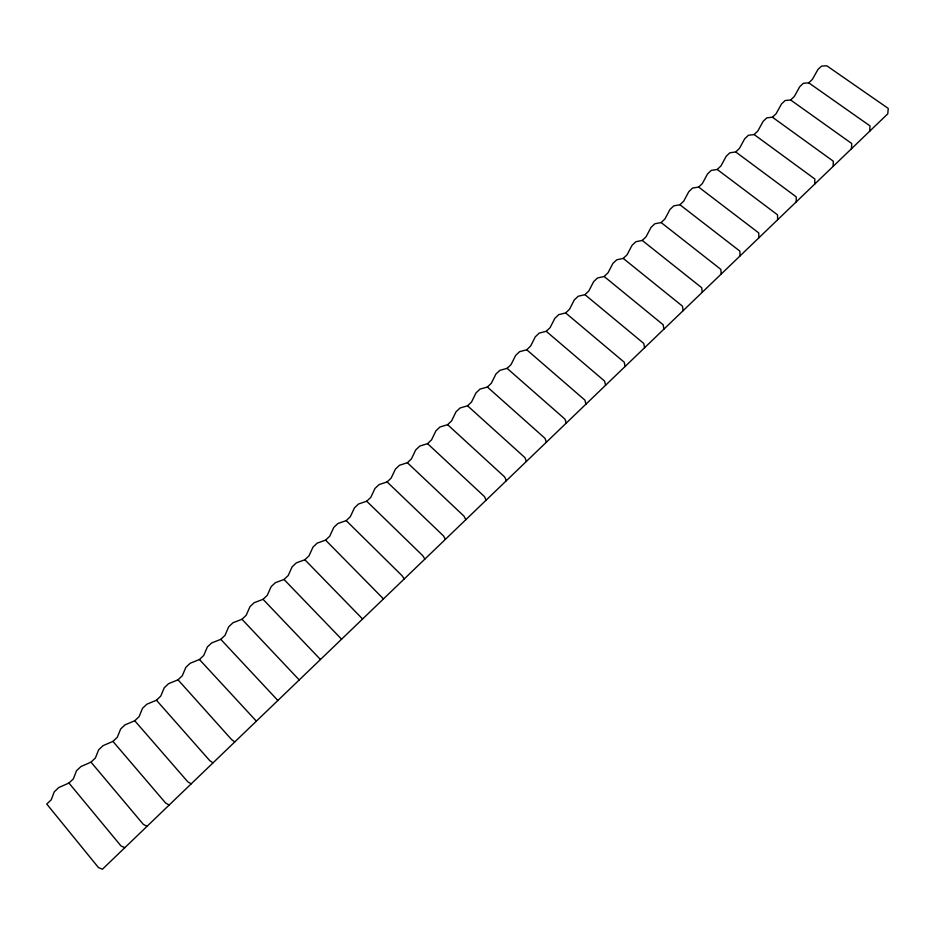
<?xml version="1.0" encoding="UTF-8"?>
<svg xmlns="http://www.w3.org/2000/svg" width="935" height="935" viewBox="0 0 935 935"><rect width="100%" height="100%" fill="white"/><g stroke="black" fill="none" stroke-linecap="round" stroke-linejoin="round"><path stroke-width="1.4" d="M796.223 201.878L796.234 196.876L735.728 151.961L729.896 152.779L726.191 156.285L720.932 165.963L717.227 169.469L711.29 170.38L707.55 173.91L702.36 183.54L698.632 187.07L692.578 188.075L688.826 191.628L683.684 201.212L679.932 204.765L673.773 205.864L669.998 209.44L664.902 218.989L661.138 222.553L654.862 223.745L651.064 227.345L646.027 236.847L642.24 240.435L635.847 241.733L632.037 245.344L627.058 254.811L623.248 258.411L616.738 259.813L612.892 263.436L607.972 272.868L604.15 276.491L597.512 277.987L593.655 281.634L588.793 291.019L584.948 294.665L578.192 296.255L574.312 299.925L569.508 309.275L565.64 312.933L558.768 314.627L554.864 318.321L550.119 327.624L546.227 331.306L539.238 333.105L535.311 336.81L530.624 346.067L526.721 349.772L519.603 351.677L515.652 355.405L511.036 364.627L507.097 368.343L499.851 370.353L495.889 374.105L491.331 383.268L487.369 387.02L479.994 389.135L476.02 392.899L471.509 402.027L467.535 405.79L460.032 408.011L456.035 411.797L451.593 420.879L447.596 424.665L439.964 427.003L435.932 430.801L431.561 439.836L427.54 443.646L419.78 446.089L415.724 449.922L411.412 458.898L407.38 462.731L399.479 465.279L395.411 469.136L391.169 478.065L387.102 481.922L379.072 484.587L374.982 488.456L370.798 497.35L366.707 501.218L358.549 503.988L354.435 507.892L350.321 516.728L346.207 520.62L337.921 523.506L333.772 527.433L329.728 536.222L325.59 540.126L317.164 543.142L313.003 547.08L309.017 555.811L304.868 559.749L296.29 562.882L292.106 566.844L288.202 575.528L284.018 579.478L275.311 582.727L271.092 586.712L267.258 595.338L263.051 599.323L254.203 602.689L249.972 606.698L246.197 615.277L241.978 619.274L232.979 622.757L228.713 626.789L225.019 635.321L220.777 639.341L211.637 642.953L207.348 646.997L203.725 655.47L199.447 659.514L190.167 663.254L185.855 667.333L182.302 675.748L178.012 679.815L168.581 683.672L164.244 687.774L160.762 696.131L156.449 700.221L146.865 704.207L142.506 708.333L139.105 716.631L134.757 720.756L125.021 724.859L120.638 729.008L117.319 737.259L112.948 741.397L103.06 745.639L98.654 749.812L95.405 757.993L91.011 762.154L80.971 766.536L76.53 770.721L73.362 778.855L68.945 783.039L58.753 787.551L54.288 791.77L51.203 799.834L46.75 804.042L98.455 867.563L102.441 869.223L887.771 113.825L888.25 108.437L826.774 65.777L821.503 66.14L817.88 69.564L812.363 79.417L808.752 82.841L803.375 83.285L799.729 86.733L794.271 96.55L790.636 99.987L785.143 100.524L781.496 103.984L776.085 113.766L772.427 117.214L766.829 117.845L763.159 121.328L757.794 131.064L754.124 134.547L748.409 135.271L744.716 138.766L739.41 148.466L735.728 151.961M814.724 184.078L814.829 178.994L754.124 134.547M833.132 166.372L833.33 161.217L772.427 117.214M851.446 148.77L851.738 143.522L790.636 99.987M869.655 131.251L870.041 125.933L808.752 82.841M124.811 847.694L120.966 845.918L68.945 783.039M147.064 826.295L143.359 824.401L91.011 762.154M169.177 805.023L165.612 803.013L112.948 741.397M191.172 783.869L187.736 781.742L134.757 720.756M213.028 762.843L209.732 760.611L156.449 700.221M234.767 741.934L231.599 739.585L178.012 679.815M717.227 169.469L777.534 214.851L777.616 219.772M698.632 187.07L758.729 232.92L758.916 237.759M679.932 204.765L739.83 251.094L740.111 255.851M661.138 222.553L720.827 269.362L721.212 274.037M642.24 240.435L701.717 287.723L702.208 292.316M623.248 258.411L682.503 306.189L683.099 310.7M256.377 721.154L199.447 659.514M604.15 276.491L663.184 324.761L663.885 329.178M584.948 294.665L643.759 343.425L644.566 347.762M565.64 312.933L624.229 362.207L625.141 366.45M546.227 331.306L604.594 381.083L605.599 385.232M526.721 349.772L584.842 400.063L585.965 404.119M507.097 368.343L564.985 419.149L566.224 423.111M277.859 700.479L220.777 639.341M487.369 387.02L545.011 438.34L546.367 442.22M467.535 405.79L524.944 457.636L526.393 461.423M447.596 424.665L504.748 477.049L506.314 480.73M427.54 443.646L484.447 496.555L486.13 500.155M407.38 462.731L464.029 516.19L465.829 519.685M387.102 481.922L443.494 535.919L445.411 539.32M299.223 679.932L241.978 619.274M366.707 501.218L422.842 555.776L424.876 559.072M346.207 520.62L402.073 575.726L404.236 578.929M325.59 540.126L383.467 598.903M304.868 559.749L362.581 618.993M284.018 579.478L341.591 639.189M263.051 599.323L320.46 659.502"/></g></svg>
